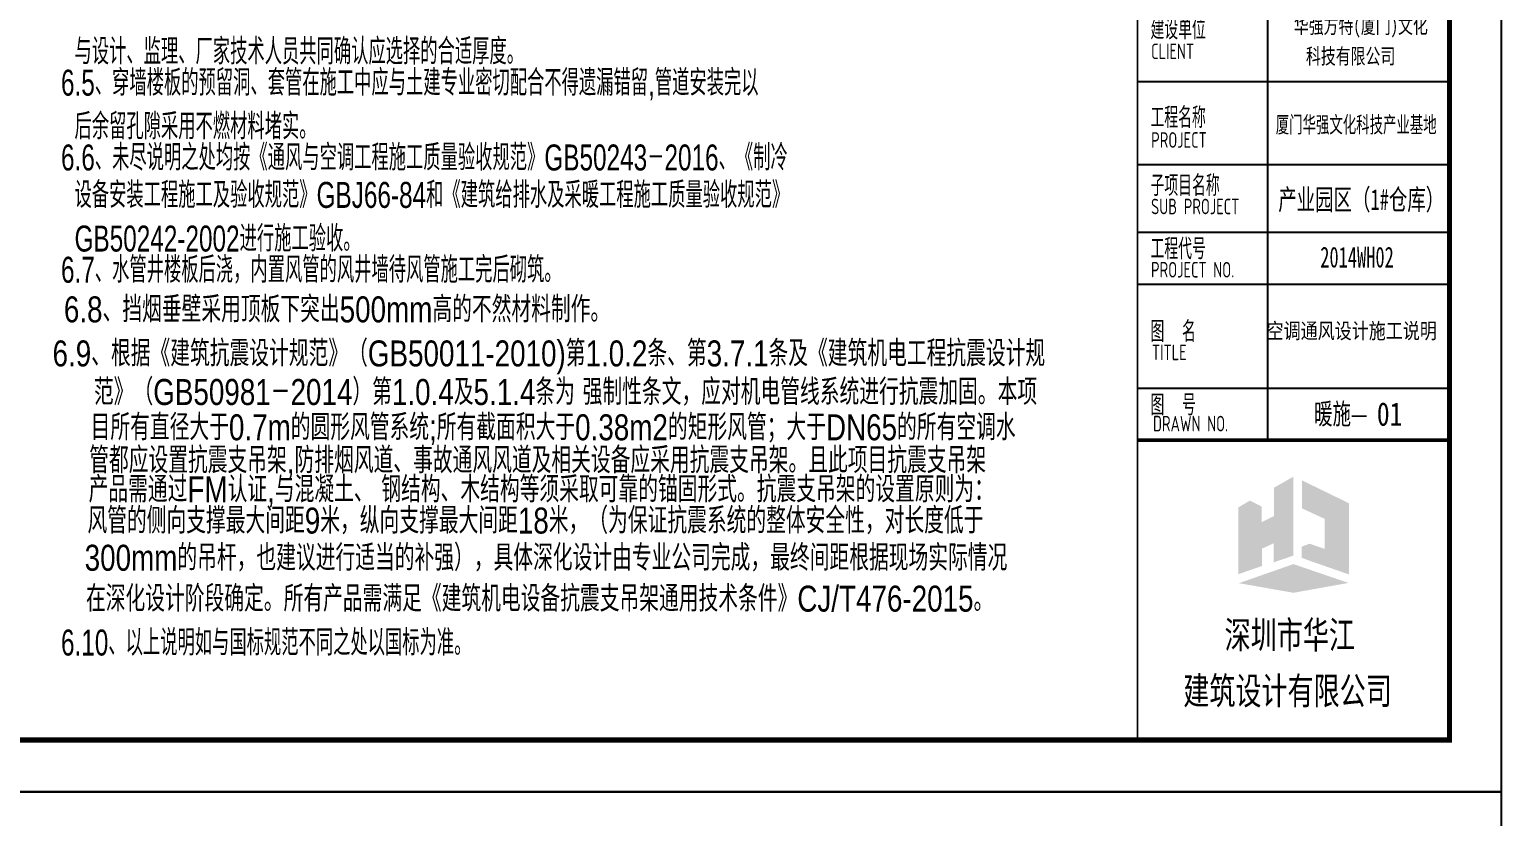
# Model space of a CAD drawing. Extents: x 2246048 to 2442613, y -66234 to 220766.
# Drawn here: x 2330202 to 2358513, y 160891 to 176037 of the extents above; entities that cross this region are included whole.
import ezdxf
from ezdxf.enums import TextEntityAlignment as Align

# ---------------------------------------------------------------- set-up
doc = ezdxf.new("R2010")
doc.units = 0
doc.header["$LTSCALE"] = 1000
doc.header["$MEASUREMENT"] = 0
doc.layers.add('ACS_TEXT', color=53, linetype='Continuous', lineweight=25)
doc.layers.add('J-图框线', color=4, linetype='Continuous')
doc.styles.add('-黑体', font='simhei.ttf', dxfattribs={"width": 0.8})
doc.styles.add('chc-图签黑体', font='simhei.ttf', dxfattribs={"width": 0.8})
doc.styles.add('HT', font='simhei.ttf', dxfattribs={"width": 0.7})
doc.styles.add('LHR1', font='tssdeng.shx', dxfattribs={"width": 0.7, "bigfont": 'tssdchn.shx'})
doc.styles.add('WZ', font='hj.shx', dxfattribs={"width": 0.8, "bigfont": '1hztxt.shx'})

# ---------------------------------------------------------------- blocks, each defined once
blk = doc.blocks.new('A$C5B595F1B')
at = {"layer": 'J-图框线'}
h = blk.add_hatch(color=256, dxfattribs=at)
h.paths.add_polyline_path([(-3381, 3971), (-3381, 3417), (-3005, 3546), (-3005, 5064), (-3376, 4853), (-3376, 4307), (-3841, 4081), (-3841, 4604), (-4062, 4475), (-4062, 3189), (-3846, 3264), (-3846, 3742)])
h.paths.add_polyline_path([(-2692, 3776), (-2692, 3448), (-1932, 3183), (-1932, 4553), (-2839, 4994), (-2839, 4649), (-2242, 4359), (-2242, 3619), (-2401, 3675)])
h = blk.add_hatch(color=256, dxfattribs=at)
h.paths.add_polyline_path([(-3841, 4604), (-3841, 4081), (-3614, 4191), (-3614, 4490)])
h.paths.add_polyline_path([(-3607, 3680), (-3381, 3785), (-3381, 3971), (-3846, 3742), (-3846, 3264), (-3607, 3346)])
h.paths.add_polyline_path([(-2692, 3776), (-2845, 3718), (-2845, 3504), (-2692, 3448)])
h.paths.add_polyline_path([(-2401, 3675), (-2242, 3619), (-2242, 4359), (-2839, 4649), (-2839, 4456), (-2402, 4254)])
blk.add_hatch(color=256, dxfattribs=at).paths.add_polyline_path([(-1945, 3021), (-3002, 3383), (-4050, 3016), (-3002, 2831)])
for p, q in [((-3500, 23771), (-3500, 5770)), ((-6000, 12670), (0, 12670)), ((-6000, 11070), (0, 11070)), ((-6000, 9770), (0, 9770)), ((-6000, 8770), (0, 8770)), ((-6000, 6770), (0, 6770))]:
    blk.add_line(p, q, dxfattribs=at)
at = {"layer": 'J-图框线', "const_width": 70}
blk.add_lwpolyline([(-6000, 5770), (0, 5770)], dxfattribs=at)
at = {"layer": 'J-图框线'}
for s, height, style, width, p in [('建设单位', 400, 'LHR1', 0.7, (-5752, 13479)), ('华强方特(厦门)文化', 300, 'HT', 0.7, (-2995, 13594)), ('CLIENT', 300, 'LHR1', 0.7, (-5739, 13099)), ('科技有限公司', 300, 'HT', 0.7, (-2762, 13007)), ('工程名称', 400, 'LHR1', 0.7, (-5752, 11774)), ('厦门华强文化科技产业基地', 315, '-黑体', 0.6, (-3342, 11683)), ('PROJECT', 300, 'LHR1', 0.7, (-5739, 11394)), ('子项目名称', 400, 'LHR1', 0.7, (-5751, 10465)), ('产业园区（1#仓库）', 400, '-黑体', 0.65, (-3294, 10198)), ('SUB PROJECT', 300, 'LHR1', 0.7, (-5741, 10114)), ('工程代号', 400, 'LHR1', 0.7, (-5751, 9249)), ('2014WH02', 400, '-黑体', 0.65, (-2487, 9090)), ('PROJECT NO.', 300, 'LHR1', 0.7, (-5741, 8897)), ('图  名', 400, 'LHR1', 0.7, (-5751, 7657)), ('图  号', 400, 'LHR1', 0.7, (-5751, 6245)), ('暖施—', 400, '-黑体', 0.65, (-2605, 6075)), ('深圳市华江', 525, '-黑体', 0.7, (-4326, 1758)), ('建筑设计有限公司', 525, '-黑体', 0.7, (-5121, 683))]:
    blk.add_text(s, height=height, dxfattribs=dict(at, style=style, width=width)).set_placement(p)
at = {"layer": 'J-图框线', "style": 'LHR1', "width": 0.7}
for s, p in [('TITLE', (-5390, 7307)), ('DRAWN NO.', (-4981, 5936))]:
    blk.add_text(s, height=300, dxfattribs=at).set_placement(p, align=Align.CENTER)

msp = doc.modelspace()

# ---------------------------------------------------------------- linework, layer by layer
at = {"layer": 'J-图框线'}
for points in [[(2274412.576, 161365.792), (2358512.576, 161365.792), (2358512.576, 220765.792), (2274412.576, 220765.792)], [(2274412.576, 101965.792), (2358512.576, 101965.792), (2358512.576, 161365.792), (2274412.576, 161365.792)]]:
    msp.add_lwpolyline(points, close=True, dxfattribs=at)
at = {"layer": 'J-图框线', "const_width": 100}
msp.add_lwpolyline([(2276912.576, 162365.792), (2357512.576, 162365.792), (2357512.576, 219765.792), (2276912.576, 219765.792)], close=True, dxfattribs=at)
at = {"layer": 'J-图框线', "const_width": 30, "elevation": 0}
msp.add_lwpolyline([(2351512.576, 162365.792), (2351512.576, 219765.792)], dxfattribs=at)

# ---------------------------------------------------------------- block references
at = {"layer": 'J-图框线'}
msp.add_blockref('A$C5B595F1B', (2357512.576, 162365.792), dxfattribs=at)

# ---------------------------------------------------------------- texts
at = {"layer": 'ACS_TEXT', "style": 'WZ'}
for s, width, p in [('  与设计、监理、厂家技术人员共同确认应选择的合适厚度。', 0.7, (2330808.158, 175362.805)), ('6.5、穿墙楼板的预留洞、套管在施工中应与土建专业密切配合不得遗漏错留,管道安装完以', 0.7, (2330808.158, 174762.805)), ('  后余留孔隙采用不燃材料堵实。', 0.7, (2330808.158, 173922.805)), ('6.6、未尽说明之处均按《通风与空调工程施工质量验收规范》GB50243－2016、《制冷', 0.7, (2330808.158, 173322.805)), ('  设备安装工程施工及验收规范》GBJ66-84和《建筑给排水及采暖工程施工质量验收规范》', 0.7, (2330808.158, 172602.805)), ('  GB50242-2002进行施工验收。', 0.7, (2330808.158, 171762.805)), ('6.7、水管井楼板后浇，内置风管的风井墙待风管施工完后砌筑。', 0.7, (2330808.158, 171162.805)), ('   6.9、根据《建筑抗震设计规范》（GB50011-2010)第1.0.2条、第3.7.1条及《建筑机电工程抗震设计规', 0.8, (2330200.213, 169552.358)), ('范》（GB50981－2014）第1.0.4及5.1.4条为 强制性条文，应对机电管线系统进行抗震加固。本项', 0.8, (2331442.37, 168810.271)), ('目所有直径大于0.7m的圆形风管系统;所有截面积大于0.38m2的矩形风管；大于DN65的所有空调水', 0.8, (2331378.147, 168131.116)), ('管都应设置抗震支吊架,防排烟风道、事故通风风道及相关设备应采用抗震支吊架。且此项目抗震支吊架', 0.8, (2331350.628, 167497.795)), ('产品需通过FM认证,与混凝土、 钢结构、木结构等须采取可靠的锚固形式。抗震支吊架的设置原则为：', 0.8, (2331339.592, 166935.614)), ('风管的侧向支撑最大间距9米，纵向支撑最大间距18米，（为保证抗震系统的整体安全性，对长度低于', 0.8, (2331316.817, 166336.142)), ('300mm的吊杆，也建议进行适当的补强），具体深化设计由专业公司完成，最终间距根据现场实际情况', 0.8, (2331263.571, 165621.058)), ('在深化设计阶段确定。所有产品需满足《建筑机电设备抗震支吊架通用技术条件》CJ/T476-2015。', 0.8, (2331288.963, 164834.173)), ('6.10、以上说明如与国标规范不同之处以国标为准。', 0.7, (2330808.158, 163989.564))]:
    msp.add_text(s, height=500, dxfattribs=dict(at, width=width)).set_placement(p)
at = {"layer": 'ACS_TEXT', "insert": (2330863.861, 170900.457), "char_height": 500, "width": 14460.42105, "attachment_point": 1, "style": 'WZ'}
msp.add_mtext('6.8、挡烟垂壁采用顶板下突出500mm高的不然材料制作。', dxfattribs=at)
at = {"layer": 'J-图框线', "style": 'chc-图签黑体', "width": 0.8}
for s, height, p in [('空调通风设计施工说明', 300, (2353994.32, 170087.443, 0)), ('01', 450, (2356114.952, 168411.791))]:
    msp.add_text(s, height=height, rotation=359.9998434, dxfattribs=at).set_placement(p)

doc.saveas('drawing.dxf')
